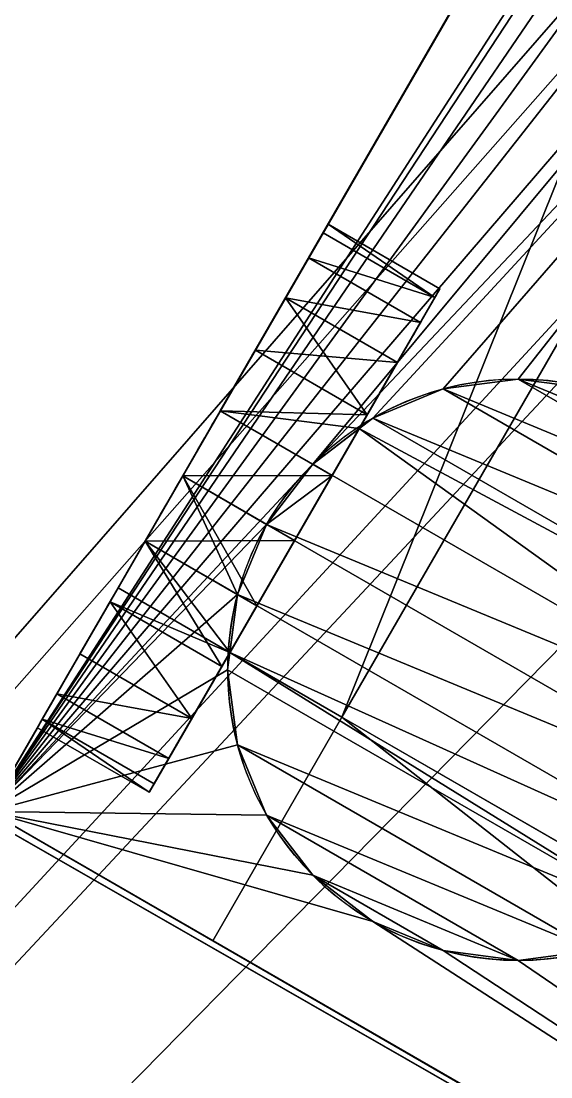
# Model space of a CAD drawing. Extents: x 0 to 36814, y -3929 to 172.
# Drawn here: x 36661.59 to 36665.69, y -3873.3 to -3865.12 of the extents above; entities that cross this region are included whole.
import ezdxf

# ---------------------------------------------------------------- set-up
doc = ezdxf.new("R2010")
doc.units = 0
doc.header["$LTSCALE"] = 25.4
doc.layers.get('0').update_dxf_attribs({"color": 13, "linetype": 'CONTINUOUS'})

# ---------------------------------------------------------------- blocks, each defined once
blk = doc.blocks.new('CVD_PLA_BASE_STL_1')
at = {"color": 0}
mesh = blk.add_polyface(dxfattribs=at)
corners = [(36666.0488, 636.8425, 3789.5974), (36683.7014, 636.8425, 3791.0349), (36686.1934, 636.8425, 3789.5974), (36668.5408, 636.8425, 3791.0349), (36683.7014, 636.8425, 3793.9138), (36668.5408, 636.8425, 3793.9138), (36686.1934, 636.8425, 3795.3513), (36666.0488, 636.8425, 3795.3513), (36622.6328, 636.8425, 3678.8157), (36629.7051, 636.8425, 3693.938), (36729.6133, 636.8425, 3678.8157), (36627.2131, 636.8425, 3695.3755), (36622.6328, 636.8425, 3817.7727), (36627.2131, 636.8425, 3698.2544), (36629.7051, 636.8425, 3699.6919), (36627.213, 636.8425, 3798.1901), (36672.23, 636.8425, 3713.773), (36674.4287, 636.8425, 3711.9178), (36672.3245, 636.8425, 3714.3029), (36672.5152, 636.8425, 3715.3718), (36672.7352, 636.8425, 3716.6051), (36673.2427, 636.8425, 3716.7885), (36674.2638, 636.8425, 3717.1574), (36675.4428, 636.8425, 3717.5834), (36682.8555, 636.8425, 3734.5032), (36685.0543, 636.8425, 3732.648), (36682.9501, 636.8425, 3735.0331), (36683.3607, 636.8425, 3737.3353), (36683.8682, 636.8425, 3737.5187), (36686.0683, 636.8425, 3738.3136), (36697.7196, 636.8425, 3754.1143), (36695.5209, 636.8425, 3755.9695), (36695.6154, 636.8425, 3756.4994), (36629.705, 636.8425, 3796.7526), (36696.0261, 636.8425, 3758.8017), (36696.5335, 636.8425, 3758.985), (36698.7337, 636.8425, 3759.7799), (36706.3398, 636.8425, 3789.5955), (36663.5569, 636.8425, 3791.0349), (36663.5569, 636.8425, 3793.9138), (36706.3398, 636.8425, 3795.3533), (36627.213, 636.8425, 3801.069), (36629.705, 636.8425, 3802.5065), (36700.4272, 636.8425, 3755.0926), (36729.6133, 636.8425, 3817.7727), (36677.1364, 636.8425, 3712.8961), (36632.197, 636.8425, 3695.3755), (36675.6078, 636.8425, 3712.3438), (36632.197, 636.8425, 3698.2544), (36676.6289, 636.8425, 3712.7127), (36677.3564, 636.8425, 3714.1294), (36677.547, 636.8425, 3715.1983), (36677.6416, 636.8425, 3715.7282), (36687.7619, 636.8425, 3733.6263), (36687.2544, 636.8425, 3733.4429), (36688.1726, 636.8425, 3735.9285), (36688.2671, 636.8425, 3736.4584), (36699.9198, 636.8425, 3754.9093), (36700.8379, 636.8425, 3757.3949), (36700.9324, 636.8425, 3757.9247), (36708.8318, 636.8425, 3791.0369), (36708.8318, 636.8425, 3793.9119), (36632.1971, 636.8425, 3798.1901), (36632.1971, 636.8425, 3801.069), (36703.8479, 636.8425, 3791.0369), (36688.6853, 636.8425, 3791.0349), (36688.6853, 636.8425, 3793.9138), (36703.8479, 636.8425, 3793.9119)]
mesh.append_faces([[corners[k] for k in face] for face in [(45, 47, 49), (53, 25, 54), (43, 30, 57)]], dxfattribs={"vtx0": -1, "color": 0})
mesh.append_faces([[corners[k] for k in face] for face in [(1, 3, 4), (4, 5, 6), (8, 9, 10), (9, 8, 11), (11, 12, 13), (13, 12, 14), (16, 15, 18), (18, 15, 19), (19, 15, 20), (20, 15, 21), (21, 15, 22), (22, 15, 23), (24, 15, 26), (26, 15, 27), (27, 15, 28), (28, 15, 29), (30, 15, 31), (31, 15, 32), (32, 33, 34), (34, 33, 35), (35, 33, 36), (0, 33, 38), (38, 33, 39), (39, 33, 7), (15, 12, 41), (41, 12, 42), (10, 43, 44), (47, 46, 17), (60, 36, 37), (44, 42, 12), (64, 66, 67), (67, 66, 40)]], dxfattribs={"vtx0": -1, "vtx1": -1, "color": 0})
mesh.append_faces([[corners[k] for k in face] for face in [(14, 12, 15), (14, 15, 16), (23, 15, 24), (29, 15, 30), (36, 33, 0), (36, 0, 37), (37, 0, 2), (7, 33, 40), (43, 10, 45), (45, 10, 9), (45, 46, 47), (43, 52, 53), (53, 23, 25), (43, 29, 30), (44, 36, 60), (44, 40, 33), (40, 6, 7)]], dxfattribs={"vtx0": -1, "vtx1": -1, "vtx2": -1, "color": 0})
mesh.append_faces([[corners[k] for k in face] for face in [(0, 1, 2), (1, 0, 3), (4, 3, 5), (6, 5, 7), (11, 8, 12), (14, 16, 17), (23, 24, 25), (32, 15, 33), (45, 9, 46), (17, 46, 48), (17, 48, 14), (43, 45, 50), (43, 50, 51), (43, 51, 52), (53, 52, 23), (43, 53, 55), (43, 55, 56), (43, 56, 29), (44, 43, 58), (44, 58, 59), (44, 59, 36), (44, 60, 61), (44, 61, 40), (44, 33, 62), (44, 62, 63), (44, 63, 42), (2, 64, 37), (64, 2, 65), (64, 65, 66), (40, 66, 6)]], dxfattribs={"vtx0": -1, "vtx2": -1, "color": 0})
mesh = blk.add_polyface(dxfattribs=at)
corners = [(36729.6133, 632.8135, 3817.7727), (36622.6328, 632.8135, 3678.8157), (36729.6133, 632.8135, 3678.8157), (36622.6328, 632.8135, 3817.7727)]
mesh.append_faces([[corners[k] for k in face] for face in [(0, 1, 2), (1, 0, 3)]], dxfattribs={"vtx0": -1, "color": 0})
blk = doc.blocks.new('_____9')
at = {"color": 0}
for p, q in [((18.9716, 18), (18.9716, 0)), ((18.9716, 18, 17), (18.9716, 0, 17)), ((18.9716, 18), (18.9716, 0)), ((18.9716, 18, 17), (18.9716, 0, 17)), ((16.9716, 16, 12), (16.9716, 2, 12)), ((16.9716, 16, 5), (16.9716, 2, 5)), ((16.9716, 16, 12), (16.9716, 2, 12)), ((18.9716, 2, 5), (18.9716, 16, 5)), ((18.9716, 16, 12), (18.9716, 2, 12)), ((18.9716, 16, 12), (18.9716, 2, 12)), ((17.9201, 4.125, 17), (17.9201, 4.125, 16)), ((17.9201, 4.125, 17), (17.9201, 4.125, 16)), ((18.1449, 3.5823, 17), (18.1449, 3.5823, 16)), ((18.1449, 3.5823, 17), (18.1449, 3.5823, 16)), ((18.2216, 3, 17), (18.2216, 3, 16)), ((18.2216, 3, 17), (18.2216, 3, 16)), ((18.1449, 2.4177, 17), (18.1449, 2.4177, 16)), ((18.1449, 2.4177, 17), (18.1449, 2.4177, 16)), ((2.9716, 2, 5), (16.9716, 2, 5)), ((2.9716, 2, 5), (16.9716, 2, 5)), ((2.9716, 2, 10), (16.9716, 2, 10)), ((2.9716, 2, 10), (16.9716, 2, 10)), ((18.9716, 2, 5), (16.9716, 2, 5)), ((16.9716, 2, 10), (16.9716, 2, 5)), ((16.9716, 2, 12), (16.9716, 2, 10)), ((18.9716, 2, 12), (16.9716, 2, 12)), ((18.9716, 2, 12), (16.9716, 2, 12)), ((16.9716, 2, 10), (16.9716, 0, 10)), ((16.9716, 2, 10), (16.9716, 2, 5)), ((16.9716, 2, 5), (16.9716, 0, 5)), ((16.9716, 2, 5), (16.9716, 0, 5)), ((16.9716, 2, 10), (16.9716, 2, 5)), ((16.9716, 2, 12), (16.9716, 2, 10)), ((16.9716, 2, 10), (16.9716, 2, 5)), ((16.9716, 2, 10), (16.9716, 0, 10)), ((18.9716, 2, 12), (18.9716, 2, 5)), ((18.9716, 2, 12), (18.9716, 2, 5)), ((14.023, 1.875, 17), (14.023, 1.875, 16)), ((14.023, 1.875, 17), (14.023, 1.875, 16)), ((17.9201, 1.875, 17), (17.9201, 1.875, 16)), ((17.9201, 1.875, 17), (17.9201, 1.875, 16)), ((14.3806, 1.409, 17), (14.3806, 1.409, 16)), ((14.3806, 1.409, 17), (14.3806, 1.409, 16)), ((17.5626, 1.409, 17), (17.5626, 1.409, 16)), ((17.5626, 1.409, 17), (17.5626, 1.409, 16)), ((13.7216, 0, 14), (13.7216, 1, 14)), ((13.7216, 0, 14), (13.7216, 1, 14)), ((13.7982, 0, 14.5823), (13.7982, 1, 14.5823)), ((13.7982, 0, 14.5823), (13.7982, 1, 14.5823)), ((13.7982, 0, 13.4177), (13.7982, 1, 13.4177)), ((13.7982, 0, 13.4177), (13.7982, 1, 13.4177)), ((14.023, 0, 15.125), (14.023, 1, 15.125)), ((14.023, 0, 15.125), (14.023, 1, 15.125)), ((14.023, 0, 12.875), (14.023, 1, 12.875)), ((14.023, 0, 12.875), (14.023, 1, 12.875)), ((14.3806, 0, 15.591), (14.3806, 1, 15.591)), ((14.3806, 0, 15.591), (14.3806, 1, 15.591)), ((14.3806, 0, 12.409), (14.3806, 1, 12.409)), ((14.3806, 0, 12.409), (14.3806, 1, 12.409)), ((14.8466, 1.0514, 17), (14.8466, 1.0514, 16)), ((14.8466, 1.0514, 17), (14.8466, 1.0514, 16)), ((14.8466, 0, 15.9486), (14.8466, 1, 15.9486)), ((14.8466, 0, 15.9486), (14.8466, 1, 15.9486)), ((14.8466, 0, 12.0514), (14.8466, 1, 12.0514)), ((14.8466, 0, 12.0514), (14.8466, 1, 12.0514)), ((15.3892, 0.8267, 16.1733), (15.3892, 1, 16.1733)), ((15.3892, 0.8267, 16.1733), (15.3892, 1, 16.1733)), ((15.3892, 0, 11.8267), (15.3892, 1, 11.8267)), ((15.3892, 0, 11.8267), (15.3892, 1, 11.8267)), ((15.9716, 0.75, 16.25), (15.9716, 1, 16.25)), ((15.9716, 0.75, 16.25), (15.9716, 1, 16.25)), ((15.9716, 0, 11.75), (15.9716, 1, 11.75)), ((15.9716, 0, 11.75), (15.9716, 1, 11.75)), ((16.5539, 0.8267, 16.1733), (16.5539, 1, 16.1733)), ((16.5539, 0.8267, 16.1733), (16.5539, 1, 16.1733)), ((16.5539, 0, 11.8267), (16.5539, 1, 11.8267)), ((16.5539, 0, 11.8267), (16.5539, 1, 11.8267)), ((17.0966, 1.0514, 17), (17.0966, 1.0514, 16)), ((17.0966, 1.0514, 17), (17.0966, 1.0514, 16)), ((17.0966, 0, 15.9486), (17.0966, 1, 15.9486)), ((17.0966, 0, 15.9486), (17.0966, 1, 15.9486)), ((17.0966, 0, 12.0514), (17.0966, 1, 12.0514)), ((17.0966, 0, 12.0514), (17.0966, 1, 12.0514)), ((17.5626, 0, 15.591), (17.5626, 1, 15.591)), ((17.5626, 0, 15.591), (17.5626, 1, 15.591)), ((17.5626, 0, 12.409), (17.5626, 1, 12.409)), ((17.5626, 0, 12.409), (17.5626, 1, 12.409)), ((17.9201, 0, 15.125), (17.9201, 1, 15.125)), ((17.9201, 0, 12.875), (17.9201, 1, 12.875)), ((17.9201, 0, 12.875), (17.9201, 1, 12.875)), ((17.9201, 0, 15.125), (17.9201, 1, 15.125)), ((18.1449, 0, 13.4177), (18.1449, 1, 13.4177)), ((18.1449, 0, 13.4177), (18.1449, 1, 13.4177)), ((18.1449, 0, 14.5823), (18.1449, 1, 14.5823)), ((18.1449, 0, 14.5823), (18.1449, 1, 14.5823)), ((18.2216, 0, 14), (18.2216, 1, 14)), ((18.2216, 0, 14), (18.2216, 1, 14)), ((15.3892, 0.8267, 17), (15.3892, 0.8267, 16.1733)), ((15.3892, 0.8267, 16.1733), (15.3892, 0.8267, 16)), ((15.3892, 0.8267, 16.1733), (15.3892, 0.8267, 16)), ((15.3892, 0.8267, 17), (15.3892, 0.8267, 16.1733)), ((15.3892, 0, 16.1733), (15.3892, 0.8267, 16.1733)), ((15.3892, 0, 16.1733), (15.3892, 0.8267, 16.1733)), ((16.5539, 0.8267, 17), (16.5539, 0.8267, 16.1733)), ((16.5539, 0.8267, 16.1733), (16.5539, 0.8267, 16)), ((16.5539, 0.8267, 16.1733), (16.5539, 0.8267, 16)), ((16.5539, 0.8267, 17), (16.5539, 0.8267, 16.1733)), ((16.5539, 0, 16.1733), (16.5539, 0.8267, 16.1733)), ((16.5539, 0, 16.1733), (16.5539, 0.8267, 16.1733)), ((15.9716, 0.75, 17), (15.9716, 0.75, 16.25)), ((15.9716, 0.75, 16.25), (15.9716, 0.75, 16)), ((15.9716, 0.75, 16.25), (15.9716, 0.75, 16)), ((15.9716, 0.75, 17), (15.9716, 0.75, 16.25)), ((15.9716, 0, 16.25), (15.9716, 0.75, 16.25)), ((15.9716, 0, 16.25), (15.9716, 0.75, 16.25)), ((18.9716, 0), (0.9716, 0)), ((18.9716, 0), (0.9716, 0)), ((18.9716, 0, 17), (0.9716, 0, 17)), ((18.9716, 0, 17), (0.9716, 0, 17)), ((2.9716, 0, 5), (16.9716, 0, 5)), ((16.9716, 0, 10), (2.9716, 0, 10)), ((2.9716, 0, 5), (16.9716, 0, 5)), ((16.9716, 0, 10), (2.9716, 0, 10)), ((16.9716, 0, 5), (16.9716, 0, 10)), ((16.9716, 0, 5), (16.9716, 0, 10))]:
    blk.add_line(p, q, dxfattribs=at)
at = {"color": 0, "extrusion": (0, 0, -1)}
blk.add_circle((-15.9716, 3, -17), 2.25, dxfattribs=at)
blk.add_circle((-15.9716, 3, -17), 2.25, dxfattribs=at)
blk.add_circle((-15.9716, 3, -17), 2.25, dxfattribs=at)
blk.add_circle((-15.9716, 3, -17), 2.25, dxfattribs=at)
blk.add_circle((-15.9716, 3, -17), 2.25, dxfattribs=at)
blk.add_circle((-15.9716, 3, -17), 2.25, dxfattribs=at)
blk.add_circle((-15.9716, 3, -17), 2.25, dxfattribs=at)
blk.add_circle((-15.9716, 3, -17), 2.25, dxfattribs=at)
blk.add_circle((-15.9716, 3, -17), 2.25, dxfattribs=at)
blk.add_circle((-15.9716, 3, -17), 2.25, dxfattribs=at)
blk.add_circle((-15.9716, 3, -17), 2.25, dxfattribs=at)
blk.add_circle((-15.9716, 3, -17), 2.25, dxfattribs=at)
blk.add_circle((-15.9716, 3, -17), 2.25, dxfattribs=at)
blk.add_circle((-15.9716, 3, -17), 2.25, dxfattribs=at)
blk.add_circle((-15.9716, 3, -17), 2.25, dxfattribs=at)
blk.add_circle((-15.9716, 3, -17), 2.25, dxfattribs=at)
blk.add_circle((-15.9716, 3, -17), 2.25, dxfattribs=at)
blk.add_circle((-15.9716, 3, -17), 2.25, dxfattribs=at)
blk.add_circle((-15.9716, 3, -17), 2.25, dxfattribs=at)
blk.add_circle((-15.9716, 3, -17), 2.25, dxfattribs=at)
blk.add_circle((-15.9716, 3, -17), 2.25, dxfattribs=at)
blk.add_circle((-15.9716, 3, -17), 2.25, dxfattribs=at)
blk.add_circle((-15.9716, 3, -17), 2.25, dxfattribs=at)
blk.add_circle((-15.9716, 3, -17), 2.25, dxfattribs=at)
blk.add_circle((-15.9716, 3, -17), 2.25, dxfattribs=at)
at = {"color": 0, "extrusion": (3.63e-12, 1, 3.63e-12)}
blk.add_circle((-15.9716, 14), 2.25, dxfattribs=at)
blk.add_circle((-15.9716, 14), 2.25, dxfattribs=at)
blk.add_circle((-15.9716, 14), 2.25, dxfattribs=at)
blk.add_circle((-15.9716, 14), 2.25, dxfattribs=at)
blk.add_circle((-15.9716, 14), 2.25, dxfattribs=at)
blk.add_circle((-15.9716, 14), 2.25, dxfattribs=at)
blk.add_circle((-15.9716, 14), 2.25, dxfattribs=at)
blk.add_circle((-15.9716, 14), 2.25, dxfattribs=at)
blk.add_circle((-15.9716, 14), 2.25, dxfattribs=at)
blk.add_circle((-15.9716, 14), 2.25, dxfattribs=at)
blk.add_circle((-15.9716, 14), 2.25, dxfattribs=at)
blk.add_circle((-15.9716, 14), 2.25, dxfattribs=at)
blk.add_circle((-15.9716, 14), 2.25, dxfattribs=at)
blk.add_circle((-15.9716, 14), 2.25, dxfattribs=at)
blk.add_circle((-15.9716, 14), 2.25, dxfattribs=at)
blk.add_circle((-15.9716, 14), 2.25, dxfattribs=at)
blk.add_circle((-15.9716, 14), 2.25, dxfattribs=at)
blk.add_circle((-15.9716, 14), 2.25, dxfattribs=at)
blk.add_circle((-15.9716, 14), 2.25, dxfattribs=at)
blk.add_circle((-15.9716, 14), 2.25, dxfattribs=at)
blk.add_circle((-15.9716, 14), 2.25, dxfattribs=at)
blk.add_circle((-15.9716, 14), 2.25, dxfattribs=at)
blk.add_circle((-15.9716, 14), 2.25, dxfattribs=at)
blk.add_circle((-15.9716, 14), 2.25, dxfattribs=at)
blk.add_circle((-15.9716, 14), 2.25, dxfattribs=at)
at = {"color": 0, "extrusion": (7.61035e-13, -5.84028e-12, -1)}
blk.add_arc((-15.9716, 3, -16), 2.25, 296.58352, 243.41648, dxfattribs=at)
blk.add_arc((-15.9716, 3, -16), 2.25, 296.58352, 243.41648, dxfattribs=at)
blk.add_arc((-15.9716, 3, -16), 2.25, 296.58352, 243.41648, dxfattribs=at)
blk.add_arc((-15.9716, 3, -16), 2.25, 296.58352, 243.41648, dxfattribs=at)
blk.add_arc((-15.9716, 3, -16), 2.25, 296.58352, 243.41648, dxfattribs=at)
blk.add_arc((-15.9716, 3, -16), 2.25, 296.58352, 243.41648, dxfattribs=at)
blk.add_arc((-15.9716, 3, -16), 2.25, 296.58352, 243.41648, dxfattribs=at)
blk.add_arc((-15.9716, 3, -16), 2.25, 296.58352, 243.41648, dxfattribs=at)
blk.add_arc((-15.9716, 3, -16), 2.25, 296.58352, 243.41648, dxfattribs=at)
blk.add_arc((-15.9716, 3, -16), 2.25, 296.58352, 243.41648, dxfattribs=at)
blk.add_arc((-15.9716, 3, -16), 2.25, 296.58352, 243.41648, dxfattribs=at)
blk.add_arc((-15.9716, 3, -16), 2.25, 296.58352, 243.41648, dxfattribs=at)
blk.add_arc((-15.9716, 3, -16), 2.25, 296.58352, 243.41648, dxfattribs=at)
blk.add_arc((-15.9716, 3, -16), 2.25, 296.58352, 243.41648, dxfattribs=at)
blk.add_arc((-15.9716, 3, -16), 2.25, 296.58352, 243.41648, dxfattribs=at)
blk.add_arc((-15.9716, 3, -16), 2.25, 296.58352, 243.41648, dxfattribs=at)
blk.add_arc((-15.9716, 3, -16), 2.25, 296.58352, 243.41648, dxfattribs=at)
blk.add_arc((-15.9716, 3, -16), 2.25, 296.58352, 243.41648, dxfattribs=at)
blk.add_arc((-15.9716, 3, -16), 2.25, 296.58352, 243.41648, dxfattribs=at)
blk.add_arc((-15.9716, 3, -16), 2.25, 296.58352, 243.41648, dxfattribs=at)
blk.add_arc((-15.9716, 3, -16), 2.25, 296.58352, 243.41648, dxfattribs=at)
blk.add_arc((-15.9716, 3, -16), 2.25, 296.58352, 243.41648, dxfattribs=at)
blk.add_arc((-15.9716, 3, -16), 2.25, 296.58352, 243.41648, dxfattribs=at)
blk.add_arc((-15.9716, 3, -16), 2.25, 296.58352, 243.41648, dxfattribs=at)
at = {"color": 0, "extrusion": (1.91586e-12, 1, -3.84635e-12)}
blk.add_arc((-15.9716, 14, 1), 2.25, 116.58352, 63.41648, dxfattribs=at)
blk.add_arc((-15.9716, 14, 1), 2.25, 116.58352, 63.41648, dxfattribs=at)
blk.add_arc((-15.9716, 14, 1), 2.25, 116.58352, 63.41648, dxfattribs=at)
blk.add_arc((-15.9716, 14, 1), 2.25, 116.58352, 63.41648, dxfattribs=at)
blk.add_arc((-15.9716, 14, 1), 2.25, 116.58352, 63.41648, dxfattribs=at)
blk.add_arc((-15.9716, 14, 1), 2.25, 116.58352, 63.41648, dxfattribs=at)
blk.add_arc((-15.9716, 14, 1), 2.25, 116.58352, 63.41648, dxfattribs=at)
blk.add_arc((-15.9716, 14, 1), 2.25, 116.58352, 63.41648, dxfattribs=at)
blk.add_arc((-15.9716, 14, 1), 2.25, 116.58352, 63.41648, dxfattribs=at)
blk.add_arc((-15.9716, 14, 1), 2.25, 116.58352, 63.41648, dxfattribs=at)
blk.add_arc((-15.9716, 14, 1), 2.25, 116.58352, 63.41648, dxfattribs=at)
blk.add_arc((-15.9716, 14, 1), 2.25, 116.58352, 63.41648, dxfattribs=at)
blk.add_arc((-15.9716, 14, 1), 2.25, 116.58352, 63.41648, dxfattribs=at)
blk.add_arc((-15.9716, 14, 1), 2.25, 116.58352, 63.41648, dxfattribs=at)
blk.add_arc((-15.9716, 14, 1), 2.25, 116.58352, 63.41648, dxfattribs=at)
blk.add_arc((-15.9716, 14, 1), 2.25, 116.58352, 63.41648, dxfattribs=at)
blk.add_arc((-15.9716, 14, 1), 2.25, 116.58352, 63.41648, dxfattribs=at)
blk.add_arc((-15.9716, 14, 1), 2.25, 116.58352, 63.41648, dxfattribs=at)
blk.add_arc((-15.9716, 14, 1), 2.25, 116.58352, 63.41648, dxfattribs=at)
blk.add_arc((-15.9716, 14, 1), 2.25, 116.58352, 63.41648, dxfattribs=at)
blk.add_arc((-15.9716, 14, 1), 2.25, 116.58352, 63.41648, dxfattribs=at)
blk.add_arc((-15.9716, 14, 1), 2.25, 116.58352, 63.41648, dxfattribs=at)
blk.add_arc((-15.9716, 14, 1), 2.25, 116.58352, 63.41648, dxfattribs=at)
blk.add_arc((-15.9716, 14, 1), 2.25, 116.58352, 63.41648, dxfattribs=at)
at = {"color": 0, "extrusion": (1.83914e-12, 1, -1.96733e-12)}
blk.add_arc((-15.9716, 14, 1), 2.25, 63.41648, 116.58352, dxfattribs=at)
blk.add_arc((-15.9716, 14, 1), 2.25, 63.41648, 116.58352, dxfattribs=at)
blk.add_arc((-15.9716, 14, 1), 2.25, 63.41648, 116.58352, dxfattribs=at)
blk.add_arc((-15.9716, 14, 1), 2.25, 63.41648, 116.58352, dxfattribs=at)
blk.add_arc((-15.9716, 14, 1), 2.25, 63.41648, 116.58352, dxfattribs=at)
at = {"color": 0, "extrusion": (1.84176e-12, -3.68056e-12, -1)}
blk.add_arc((-15.9716, 3, -16), 2.25, 243.41648, 296.58352, dxfattribs=at)
blk.add_arc((-15.9716, 3, -16), 2.25, 243.41648, 296.58352, dxfattribs=at)
blk.add_arc((-15.9716, 3, -16), 2.25, 243.41648, 296.58352, dxfattribs=at)
blk.add_arc((-15.9716, 3, -16), 2.25, 243.41648, 296.58352, dxfattribs=at)
blk.add_arc((-15.9716, 3, -16), 2.25, 243.41648, 296.58352, dxfattribs=at)
at = {"color": 0}
mesh = blk.add_polyface(dxfattribs=at)
corners = [(18.9716, 18), (0.9716, 0), (0.9716, 18), (18.9716, 0)]
mesh.append_faces([[corners[k] for k in face] for face in [(0, 1, 2), (1, 0, 3)]], dxfattribs={"vtx0": -1, "color": 0})
mesh = blk.add_polyface(dxfattribs=at)
corners = [(0.9716, 0, 17), (1.7216, 3, 17), (0.9716, 18, 17), (1.7982, 2.4177, 17), (2.023, 1.875, 17), (2.3806, 1.409, 17), (2.8466, 1.0514, 17), (3.3892, 0.8267, 17), (3.9716, 0.75, 17), (18.9716, 0, 17), (4.5539, 0.8267, 17), (5.0966, 1.0514, 17), (5.5626, 1.409, 17), (5.9201, 1.875, 17), (6.1449, 2.4177, 17), (15.3892, 0.8267, 17), (6.2216, 3, 17), (14.8466, 1.0514, 17), (14.3806, 1.409, 17), (14.023, 1.875, 17), (13.7982, 2.4177, 17), (13.7216, 3, 17), (15.9716, 0.75, 17), (16.5539, 0.8267, 17), (17.0966, 1.0514, 17), (17.5626, 1.409, 17), (17.9201, 1.875, 17), (18.1449, 2.4177, 17), (18.2216, 3, 17), (18.9716, 18, 17), (2.3806, 4.591, 17), (2.023, 4.125, 17), (1.7982, 3.5823, 17), (2.8466, 4.9486, 17), (3.3892, 5.1733, 17), (3.9716, 5.25, 17), (4.5539, 5.1733, 17), (5.0966, 4.9486, 17), (5.5626, 4.591, 17), (5.9201, 4.125, 17), (6.1449, 3.5823, 17), (13.7982, 3.5823, 17), (14.023, 4.125, 17), (14.3806, 4.591, 17), (14.8466, 4.9486, 17), (15.3892, 5.1733, 17), (15.9716, 5.25, 17), (16.5539, 5.1733, 17), (17.0966, 4.9486, 17), (17.5626, 4.591, 17), (17.9201, 4.125, 17), (18.1449, 3.5823, 17)]
mesh.append_faces([[corners[k] for k in face] for face in [(0, 1, 2), (1, 0, 3), (3, 0, 4), (4, 0, 5), (5, 0, 6), (6, 0, 7), (7, 0, 8), (8, 9, 10), (10, 9, 11), (11, 9, 12), (12, 9, 13), (13, 9, 14), (14, 15, 16), (15, 9, 22), (22, 9, 23), (23, 9, 24), (24, 9, 25), (25, 9, 26), (26, 9, 27), (27, 9, 28), (2, 30, 29), (30, 2, 31), (31, 2, 32), (32, 2, 1), (41, 16, 21)]], dxfattribs={"vtx0": -1, "vtx1": -1, "color": 0})
mesh.append_faces([[corners[k] for k in face] for face in [(14, 9, 15), (29, 16, 41)]], dxfattribs={"vtx0": -1, "vtx1": -1, "vtx2": -1, "color": 0})
mesh.append_faces([[corners[k] for k in face] for face in [(8, 0, 9), (16, 15, 17), (16, 17, 18), (16, 18, 19), (16, 19, 20), (16, 20, 21), (28, 9, 29), (29, 30, 33), (29, 33, 34), (29, 34, 35), (29, 35, 36), (29, 36, 37), (29, 37, 38), (29, 38, 39), (29, 39, 40), (29, 40, 16), (29, 41, 42), (29, 42, 43), (29, 43, 44), (29, 44, 45), (29, 45, 46), (29, 46, 47), (29, 47, 48), (29, 48, 49), (29, 49, 50), (29, 50, 51), (29, 51, 28)]], dxfattribs={"vtx0": -1, "vtx2": -1, "color": 0})
mesh = blk.add_polyface(dxfattribs=at)
corners = [(18.9716, 0), (18.9716, 2, 5), (18.9716, 0, 17), (18.9716, 18), (18.9716, 16, 5), (18.9716, 16, 12), (18.9716, 2, 12), (18.9716, 18, 17)]
mesh.append_faces([[corners[k] for k in face] for face in [(0, 1, 2), (1, 3, 4), (4, 3, 5), (2, 6, 7), (6, 2, 1), (7, 5, 3)]], dxfattribs={"vtx0": -1, "vtx1": -1, "color": 0})
mesh.append_faces([[corners[k] for k in face] for face in [(1, 0, 3), (7, 6, 5)]], dxfattribs={"vtx0": -1, "vtx2": -1, "color": 0})
mesh = blk.add_polyface(dxfattribs=at)
corners = [(18.9716, 16, 12), (16.9716, 2, 12), (16.9716, 16, 12), (18.9716, 2, 12)]
mesh.append_faces([[corners[k] for k in face] for face in [(0, 1, 2), (1, 0, 3)]], dxfattribs={"vtx0": -1, "color": 0})
mesh = blk.add_polyface(dxfattribs=at)
corners = [(16.9716, 16, 12), (16.9716, 2, 10), (16.9716, 2, 12), (16.9716, 2, 5), (16.9716, 16, 5)]
mesh.append_faces([[corners[k] for k in face] for face in [(0, 1, 2), (3, 0, 4)]], dxfattribs={"vtx0": -1, "color": 0})
mesh.append_faces([[corners[k] for k in face] for face in [(1, 0, 3)]], dxfattribs={"vtx0": -1, "vtx1": -1, "color": 0})
mesh = blk.add_polyface(dxfattribs=at)
corners = [(13.7982, 2.4177, 16), (13.7982, 3.5823, 16), (13.7216, 3, 16), (14.023, 1.875, 16), (14.023, 4.125, 16), (14.3806, 1.409, 16), (14.3806, 4.591, 16), (14.8466, 1.0514, 16), (14.8466, 4.9486, 16), (14.9708, 1, 16), (15.3892, 5.1733, 16), (15.3892, 0.8267, 16), (15.9716, 0.75, 16), (15.9716, 5.25, 16), (16.5539, 0.8267, 16), (16.5539, 5.1733, 16), (16.9724, 1, 16), (17.0966, 4.9486, 16), (17.0966, 1.0514, 16), (17.5626, 1.409, 16), (17.5626, 4.591, 16), (17.9201, 1.875, 16), (17.9201, 4.125, 16), (18.1449, 2.4177, 16), (18.1449, 3.5823, 16), (18.2216, 3, 16)]
mesh.append_faces([[corners[k] for k in face] for face in [(0, 1, 2), (24, 23, 25)]], dxfattribs={"vtx0": -1, "color": 0})
mesh.append_faces([[corners[k] for k in face] for face in [(1, 3, 4), (4, 5, 6), (6, 7, 8), (8, 9, 10), (10, 12, 13), (13, 14, 15), (15, 16, 17), (17, 19, 20), (20, 21, 22), (22, 23, 24)]], dxfattribs={"vtx0": -1, "vtx1": -1, "color": 0})
mesh.append_faces([[corners[k] for k in face] for face in [(1, 0, 3), (4, 3, 5), (6, 5, 7), (8, 7, 9), (10, 9, 11), (10, 11, 12), (13, 12, 14), (15, 14, 16), (17, 16, 18), (17, 18, 19), (20, 19, 21), (22, 21, 23)]], dxfattribs={"vtx0": -1, "vtx2": -1, "color": 0})
mesh = blk.add_polyface(dxfattribs=at)
corners = [(17.5626, 4.591, 17), (17.9201, 4.125, 16), (17.9201, 4.125, 17), (17.5626, 4.591, 16)]
mesh.append_faces([[corners[k] for k in face] for face in [(0, 1, 2), (1, 0, 3)]], dxfattribs={"vtx0": -1, "color": 0})
mesh = blk.add_polyface(dxfattribs=at)
corners = [(17.9201, 4.125, 17), (18.1449, 3.5823, 16), (18.1449, 3.5823, 17), (17.9201, 4.125, 16)]
mesh.append_faces([[corners[k] for k in face] for face in [(0, 1, 2), (1, 0, 3)]], dxfattribs={"vtx0": -1, "color": 0})
mesh = blk.add_polyface(dxfattribs=at)
corners = [(18.1449, 3.5823, 17), (18.2216, 3, 16), (18.2216, 3, 17), (18.1449, 3.5823, 16)]
mesh.append_faces([[corners[k] for k in face] for face in [(0, 1, 2), (1, 0, 3)]], dxfattribs={"vtx0": -1, "color": 0})
mesh = blk.add_polyface(dxfattribs=at)
corners = [(18.2216, 3, 17), (18.1449, 2.4177, 16), (18.1449, 2.4177, 17), (18.2216, 3, 16)]
mesh.append_faces([[corners[k] for k in face] for face in [(0, 1, 2), (1, 0, 3)]], dxfattribs={"vtx0": -1, "color": 0})
mesh = blk.add_polyface(dxfattribs=at)
corners = [(13.7982, 2.4177, 16), (14.023, 1.875, 17), (14.023, 1.875, 16), (13.7982, 2.4177, 17)]
mesh.append_faces([[corners[k] for k in face] for face in [(0, 1, 2), (1, 0, 3)]], dxfattribs={"vtx0": -1, "color": 0})
mesh = blk.add_polyface(dxfattribs=at)
corners = [(18.1449, 2.4177, 17), (17.9201, 1.875, 16), (17.9201, 1.875, 17), (18.1449, 2.4177, 16)]
mesh.append_faces([[corners[k] for k in face] for face in [(0, 1, 2), (1, 0, 3)]], dxfattribs={"vtx0": -1, "color": 0})
mesh = blk.add_polyface(dxfattribs=at)
corners = [(16.9716, 2, 5), (2.9716, 0, 5), (2.9716, 2, 5), (16.9716, 0, 5)]
mesh.append_faces([[corners[k] for k in face] for face in [(0, 1, 2), (1, 0, 3)]], dxfattribs={"vtx0": -1, "color": 0})
mesh = blk.add_polyface(dxfattribs=at)
corners = [(2.9716, 2, 10), (16.9716, 2, 5), (2.9716, 2, 5), (16.9716, 2, 10)]
mesh.append_faces([[corners[k] for k in face] for face in [(0, 1, 2), (1, 0, 3)]], dxfattribs={"vtx0": -1, "color": 0})
mesh = blk.add_polyface(dxfattribs=at)
corners = [(16.9716, 2, 10), (2.9716, 0, 10), (2.9716, 2, 10), (16.9716, 0, 10)]
mesh.append_faces([[corners[k] for k in face] for face in [(0, 1, 2), (1, 0, 3)]], dxfattribs={"vtx0": -1, "color": 0})
mesh = blk.add_polyface(dxfattribs=at)
corners = [(16.9716, 2, 10), (18.9716, 2, 5), (16.9716, 2, 5), (18.9716, 2, 12), (16.9716, 2, 12)]
mesh.append_faces([[corners[k] for k in face] for face in [(0, 1, 2), (3, 0, 4)]], dxfattribs={"vtx0": -1, "color": 0})
mesh.append_faces([[corners[k] for k in face] for face in [(1, 0, 3)]], dxfattribs={"vtx0": -1, "vtx1": -1, "color": 0})
mesh = blk.add_polyface(dxfattribs=at)
corners = [(16.9716, 2, 10), (16.9716, 0, 5), (16.9716, 0, 10), (16.9716, 2, 5)]
mesh.append_faces([[corners[k] for k in face] for face in [(0, 1, 2), (1, 0, 3)]], dxfattribs={"vtx0": -1, "color": 0})
mesh = blk.add_polyface(dxfattribs=at)
corners = [(14.023, 1.875, 16), (14.3806, 1.409, 17), (14.3806, 1.409, 16), (14.023, 1.875, 17)]
mesh.append_faces([[corners[k] for k in face] for face in [(0, 1, 2), (1, 0, 3)]], dxfattribs={"vtx0": -1, "color": 0})
mesh = blk.add_polyface(dxfattribs=at)
corners = [(17.9201, 1.875, 17), (17.5626, 1.409, 16), (17.5626, 1.409, 17), (17.9201, 1.875, 16)]
mesh.append_faces([[corners[k] for k in face] for face in [(0, 1, 2), (1, 0, 3)]], dxfattribs={"vtx0": -1, "color": 0})
mesh = blk.add_polyface(dxfattribs=at)
corners = [(14.3806, 1.409, 17), (14.8466, 1.0514, 16), (14.3806, 1.409, 16), (14.8466, 1.0514, 17)]
mesh.append_faces([[corners[k] for k in face] for face in [(0, 1, 2), (1, 0, 3)]], dxfattribs={"vtx0": -1, "color": 0})
mesh = blk.add_polyface(dxfattribs=at)
corners = [(17.0966, 1.0514, 17), (17.5626, 1.409, 16), (17.0966, 1.0514, 16), (17.5626, 1.409, 17)]
mesh.append_faces([[corners[k] for k in face] for face in [(0, 1, 2), (1, 0, 3)]], dxfattribs={"vtx0": -1, "color": 0})
mesh = blk.add_polyface(dxfattribs=at)
corners = [(16.5539, 1, 11.8267), (15.3892, 1, 11.8267), (15.9716, 1, 11.75), (17.0966, 1, 12.0514), (14.8466, 1, 12.0514), (17.5626, 1, 12.409), (14.3806, 1, 12.409), (17.9201, 1, 12.875), (14.023, 1, 12.875), (18.1449, 1, 13.4177), (13.7982, 1, 13.4177), (18.2216, 1, 14), (13.7216, 1, 14), (18.1449, 1, 14.5823), (13.7982, 1, 14.5823), (17.9201, 1, 15.125), (14.023, 1, 15.125), (17.5626, 1, 15.591), (14.3806, 1, 15.591), (17.0966, 1, 15.9486), (14.8466, 1, 15.9486), (16.9724, 1, 16), (14.9708, 1, 16), (16.5539, 1, 16.1733), (15.3892, 1, 16.1733), (15.9716, 1, 16.25)]
mesh.append_faces([[corners[k] for k in face] for face in [(0, 1, 2), (24, 23, 25)]], dxfattribs={"vtx0": -1, "color": 0})
mesh.append_faces([[corners[k] for k in face] for face in [(1, 3, 4), (4, 5, 6), (6, 7, 8), (8, 9, 10), (10, 11, 12), (12, 13, 14), (14, 15, 16), (16, 17, 18), (18, 19, 20), (20, 21, 22), (22, 23, 24)]], dxfattribs={"vtx0": -1, "vtx1": -1, "color": 0})
mesh.append_faces([[corners[k] for k in face] for face in [(1, 0, 3), (4, 3, 5), (6, 5, 7), (8, 7, 9), (10, 9, 11), (12, 11, 13), (14, 13, 15), (16, 15, 17), (18, 17, 19), (20, 19, 21), (22, 21, 23)]], dxfattribs={"vtx0": -1, "vtx2": -1, "color": 0})
mesh = blk.add_polyface(dxfattribs=at)
corners = [(13.7216, 0, 14), (13.7982, 1, 14.5823), (13.7982, 0, 14.5823), (13.7216, 1, 14)]
mesh.append_faces([[corners[k] for k in face] for face in [(0, 1, 2), (1, 0, 3)]], dxfattribs={"vtx0": -1, "color": 0})
mesh = blk.add_polyface(dxfattribs=at)
corners = [(13.7982, 1, 13.4177), (13.7216, 0, 14), (13.7982, 0, 13.4177), (13.7216, 1, 14)]
mesh.append_faces([[corners[k] for k in face] for face in [(0, 1, 2), (1, 0, 3)]], dxfattribs={"vtx0": -1, "color": 0})
mesh = blk.add_polyface(dxfattribs=at)
corners = [(13.7982, 1, 14.5823), (14.023, 0, 15.125), (13.7982, 0, 14.5823), (14.023, 1, 15.125)]
mesh.append_faces([[corners[k] for k in face] for face in [(0, 1, 2), (1, 0, 3)]], dxfattribs={"vtx0": -1, "color": 0})
mesh = blk.add_polyface(dxfattribs=at)
corners = [(14.023, 0, 12.875), (13.7982, 1, 13.4177), (13.7982, 0, 13.4177), (14.023, 1, 12.875)]
mesh.append_faces([[corners[k] for k in face] for face in [(0, 1, 2), (1, 0, 3)]], dxfattribs={"vtx0": -1, "color": 0})
mesh = blk.add_polyface(dxfattribs=at)
corners = [(14.023, 1, 15.125), (14.3806, 0, 15.591), (14.023, 0, 15.125), (14.3806, 1, 15.591)]
mesh.append_faces([[corners[k] for k in face] for face in [(0, 1, 2), (1, 0, 3)]], dxfattribs={"vtx0": -1, "color": 0})
mesh = blk.add_polyface(dxfattribs=at)
corners = [(14.3806, 0, 12.409), (14.023, 1, 12.875), (14.023, 0, 12.875), (14.3806, 1, 12.409)]
mesh.append_faces([[corners[k] for k in face] for face in [(0, 1, 2), (1, 0, 3)]], dxfattribs={"vtx0": -1, "color": 0})
mesh = blk.add_polyface(dxfattribs=at)
corners = [(14.8466, 1, 15.9486), (14.3806, 0, 15.591), (14.3806, 1, 15.591), (14.8466, 0, 15.9486)]
mesh.append_faces([[corners[k] for k in face] for face in [(0, 1, 2), (1, 0, 3)]], dxfattribs={"vtx0": -1, "color": 0})
mesh = blk.add_polyface(dxfattribs=at)
corners = [(14.8466, 0, 12.0514), (14.3806, 1, 12.409), (14.3806, 0, 12.409), (14.8466, 1, 12.0514)]
mesh.append_faces([[corners[k] for k in face] for face in [(0, 1, 2), (1, 0, 3)]], dxfattribs={"vtx0": -1, "color": 0})
mesh = blk.add_polyface(dxfattribs=at)
corners = [(14.8466, 1.0514, 17), (14.9708, 1, 16), (14.8466, 1.0514, 16), (15.3892, 0.8267, 16.1733), (15.3892, 0.8267, 17), (15.3892, 0.8267, 16)]
mesh.append_faces([[corners[k] for k in face] for face in [(0, 1, 2), (3, 0, 4)]], dxfattribs={"vtx0": -1, "color": 0})
mesh.append_faces([[corners[k] for k in face] for face in [(1, 0, 3)]], dxfattribs={"vtx0": -1, "vtx1": -1, "vtx2": -1, "color": 0})
mesh.append_faces([[corners[k] for k in face] for face in [(3, 5, 1)]], dxfattribs={"vtx2": -1, "color": 0})
mesh = blk.add_polyface(dxfattribs=at)
corners = [(15.3892, 1, 16.1733), (15.3892, 0.8267, 16.1733), (14.9708, 1, 16), (14.8466, 1, 15.9486), (15.3892, 0, 16.1733), (14.8466, 0, 15.9486)]
mesh.append_faces([[corners[k] for k in face] for face in [(3, 4, 5)]], dxfattribs={"vtx0": -1, "color": 0})
mesh.append_faces([[corners[k] for k in face] for face in [(4, 2, 1)]], dxfattribs={"vtx0": -1, "vtx1": -1, "color": 0})
mesh.append_faces([[corners[k] for k in face] for face in [(4, 3, 2)]], dxfattribs={"vtx0": -1, "vtx2": -1, "color": 0})
mesh.append_faces([[corners[k] for k in face] for face in [(0, 1, 2)]], dxfattribs={"vtx1": -1, "color": 0})
mesh = blk.add_polyface(dxfattribs=at)
corners = [(15.3892, 0, 11.8267), (14.8466, 1, 12.0514), (14.8466, 0, 12.0514), (15.3892, 1, 11.8267)]
mesh.append_faces([[corners[k] for k in face] for face in [(0, 1, 2), (1, 0, 3)]], dxfattribs={"vtx0": -1, "color": 0})
mesh = blk.add_polyface(dxfattribs=at)
corners = [(15.9716, 1, 16.25), (15.9716, 0.75, 16.25), (15.3892, 1, 16.1733), (15.3892, 0, 16.1733), (15.3892, 0.8267, 16.1733), (15.9716, 0, 16.25)]
mesh.append_faces([[corners[k] for k in face] for face in [(2, 3, 4)]], dxfattribs={"vtx0": -1, "color": 0})
mesh.append_faces([[corners[k] for k in face] for face in [(3, 2, 5), (5, 2, 1)]], dxfattribs={"vtx0": -1, "vtx1": -1, "color": 0})
mesh.append_faces([[corners[k] for k in face] for face in [(0, 1, 2)]], dxfattribs={"vtx1": -1, "color": 0})
mesh = blk.add_polyface(dxfattribs=at)
corners = [(15.9716, 0, 11.75), (15.3892, 1, 11.8267), (15.3892, 0, 11.8267), (15.9716, 1, 11.75)]
mesh.append_faces([[corners[k] for k in face] for face in [(0, 1, 2), (1, 0, 3)]], dxfattribs={"vtx0": -1, "color": 0})
mesh = blk.add_polyface(dxfattribs=at)
corners = [(15.9716, 1, 16.25), (15.9716, 0, 16.25), (15.9716, 0.75, 16.25), (16.5539, 1, 16.1733), (16.5539, 0.8267, 16.1733), (16.5539, 0, 16.1733)]
mesh.append_faces([[corners[k] for k in face] for face in [(0, 1, 2)]], dxfattribs={"vtx0": -1, "color": 0})
mesh.append_faces([[corners[k] for k in face] for face in [(1, 0, 3), (1, 3, 4)]], dxfattribs={"vtx0": -1, "vtx2": -1, "color": 0})
mesh.append_faces([[corners[k] for k in face] for face in [(5, 1, 4)]], dxfattribs={"vtx1": -1, "color": 0})
mesh = blk.add_polyface(dxfattribs=at)
corners = [(16.5539, 0, 11.8267), (15.9716, 1, 11.75), (15.9716, 0, 11.75), (16.5539, 1, 11.8267)]
mesh.append_faces([[corners[k] for k in face] for face in [(0, 1, 2), (1, 0, 3)]], dxfattribs={"vtx0": -1, "color": 0})
mesh = blk.add_polyface(dxfattribs=at)
corners = [(16.5539, 0.8267, 16.1733), (16.9724, 1, 16), (16.5539, 0.8267, 16), (17.0966, 1.0514, 17), (17.0966, 1.0514, 16), (16.5539, 0.8267, 17)]
mesh.append_faces([[corners[k] for k in face] for face in [(0, 1, 2), (1, 3, 4), (3, 0, 5)]], dxfattribs={"vtx0": -1, "color": 0})
mesh.append_faces([[corners[k] for k in face] for face in [(3, 1, 0)]], dxfattribs={"vtx0": -1, "vtx1": -1, "vtx2": -1, "color": 0})
mesh = blk.add_polyface(dxfattribs=at)
corners = [(16.5539, 1, 16.1733), (16.5539, 0, 16.1733), (16.5539, 0.8267, 16.1733), (16.9724, 1, 16), (17.0966, 0, 15.9486), (17.0966, 1, 15.9486)]
mesh.append_faces([[corners[k] for k in face] for face in [(0, 1, 2), (4, 3, 5)]], dxfattribs={"vtx0": -1, "color": 0})
mesh.append_faces([[corners[k] for k in face] for face in [(1, 3, 4)]], dxfattribs={"vtx0": -1, "vtx1": -1, "color": 0})
mesh.append_faces([[corners[k] for k in face] for face in [(1, 0, 3)]], dxfattribs={"vtx0": -1, "vtx2": -1, "color": 0})
mesh = blk.add_polyface(dxfattribs=at)
corners = [(16.5539, 0, 11.8267), (17.0966, 1, 12.0514), (16.5539, 1, 11.8267), (17.0966, 0, 12.0514)]
mesh.append_faces([[corners[k] for k in face] for face in [(0, 1, 2), (1, 0, 3)]], dxfattribs={"vtx0": -1, "color": 0})
mesh = blk.add_polyface(dxfattribs=at)
corners = [(17.5626, 1, 15.591), (17.0966, 0, 15.9486), (17.0966, 1, 15.9486), (17.5626, 0, 15.591)]
mesh.append_faces([[corners[k] for k in face] for face in [(0, 1, 2), (1, 0, 3)]], dxfattribs={"vtx0": -1, "color": 0})
mesh = blk.add_polyface(dxfattribs=at)
corners = [(17.0966, 0, 12.0514), (17.5626, 1, 12.409), (17.0966, 1, 12.0514), (17.5626, 0, 12.409)]
mesh.append_faces([[corners[k] for k in face] for face in [(0, 1, 2), (1, 0, 3)]], dxfattribs={"vtx0": -1, "color": 0})
mesh = blk.add_polyface(dxfattribs=at)
corners = [(17.5626, 1, 15.591), (17.9201, 0, 15.125), (17.5626, 0, 15.591), (17.9201, 1, 15.125)]
mesh.append_faces([[corners[k] for k in face] for face in [(0, 1, 2), (1, 0, 3)]], dxfattribs={"vtx0": -1, "color": 0})
mesh = blk.add_polyface(dxfattribs=at)
corners = [(17.9201, 0, 12.875), (17.5626, 1, 12.409), (17.5626, 0, 12.409), (17.9201, 1, 12.875)]
mesh.append_faces([[corners[k] for k in face] for face in [(0, 1, 2), (1, 0, 3)]], dxfattribs={"vtx0": -1, "color": 0})
mesh = blk.add_polyface(dxfattribs=at)
corners = [(18.1449, 0, 13.4177), (17.9201, 1, 12.875), (17.9201, 0, 12.875), (18.1449, 1, 13.4177)]
mesh.append_faces([[corners[k] for k in face] for face in [(0, 1, 2), (1, 0, 3)]], dxfattribs={"vtx0": -1, "color": 0})
mesh = blk.add_polyface(dxfattribs=at)
corners = [(17.9201, 1, 15.125), (18.1449, 0, 14.5823), (17.9201, 0, 15.125), (18.1449, 1, 14.5823)]
mesh.append_faces([[corners[k] for k in face] for face in [(0, 1, 2), (1, 0, 3)]], dxfattribs={"vtx0": -1, "color": 0})
mesh = blk.add_polyface(dxfattribs=at)
corners = [(18.2216, 1, 14), (18.1449, 0, 13.4177), (18.2216, 0, 14), (18.1449, 1, 13.4177)]
mesh.append_faces([[corners[k] for k in face] for face in [(0, 1, 2), (1, 0, 3)]], dxfattribs={"vtx0": -1, "color": 0})
mesh = blk.add_polyface(dxfattribs=at)
corners = [(18.1449, 0, 14.5823), (18.2216, 1, 14), (18.2216, 0, 14), (18.1449, 1, 14.5823)]
mesh.append_faces([[corners[k] for k in face] for face in [(0, 1, 2), (1, 0, 3)]], dxfattribs={"vtx0": -1, "color": 0})
mesh = blk.add_polyface(dxfattribs=at)
corners = [(15.3892, 0.8267, 16.1733), (15.9716, 0.75, 16), (15.3892, 0.8267, 16), (15.9716, 0.75, 16.25), (15.3892, 0.8267, 17), (15.9716, 0.75, 17)]
mesh.append_faces([[corners[k] for k in face] for face in [(0, 1, 2), (3, 4, 5)]], dxfattribs={"vtx0": -1, "color": 0})
mesh.append_faces([[corners[k] for k in face] for face in [(1, 0, 3)]], dxfattribs={"vtx0": -1, "vtx1": -1, "color": 0})
mesh.append_faces([[corners[k] for k in face] for face in [(3, 0, 4)]], dxfattribs={"vtx0": -1, "vtx2": -1, "color": 0})
mesh = blk.add_polyface(dxfattribs=at)
corners = [(15.9716, 0.75, 16.25), (16.5539, 0.8267, 16), (15.9716, 0.75, 16), (16.5539, 0.8267, 16.1733), (16.5539, 0.8267, 17), (15.9716, 0.75, 17)]
mesh.append_faces([[corners[k] for k in face] for face in [(0, 1, 2), (4, 0, 5)]], dxfattribs={"vtx0": -1, "color": 0})
mesh.append_faces([[corners[k] for k in face] for face in [(1, 0, 3), (3, 0, 4)]], dxfattribs={"vtx0": -1, "vtx1": -1, "color": 0})
mesh = blk.add_polyface(dxfattribs=at)
corners = [(15.3892, 0, 11.8267), (3.9716, 0, 11.75), (15.9716, 0, 11.75), (4.5539, 0, 11.8267), (14.8466, 0, 12.0514), (5.0966, 0, 12.0514), (14.3806, 0, 12.409), (5.5626, 0, 12.409), (14.023, 0, 12.875), (5.9201, 0, 12.875), (13.7982, 0, 13.4177), (6.1449, 0, 13.4177), (13.7216, 0, 14), (6.2216, 0, 14), (13.7982, 0, 14.5823), (6.1449, 0, 14.5823), (5.9201, 0, 15.125), (14.023, 0, 15.125), (5.5626, 0, 15.591), (14.3806, 0, 15.591), (5.0966, 0, 15.9486), (14.8466, 0, 15.9486), (4.5539, 0, 16.1733), (15.3892, 0, 16.1733), (3.9716, 0, 16.25), (15.9716, 0, 16.25), (18.9716, 0), (16.9716, 0, 5), (0.9716, 0), (18.9716, 0, 17), (18.1449, 0, 13.4177), (16.9716, 0, 10), (17.9201, 0, 12.875), (17.5626, 0, 12.409), (17.0966, 0, 12.0514), (16.5539, 0, 11.8267), (2.9716, 0, 10), (18.2216, 0, 14), (18.1449, 0, 14.5823), (17.9201, 0, 15.125), (17.5626, 0, 15.591), (17.0966, 0, 15.9486), (16.5539, 0, 16.1733), (2.9716, 0, 5), (0.9716, 0, 17), (1.7982, 0, 13.4177), (2.023, 0, 12.875), (2.3806, 0, 12.409), (2.8466, 0, 12.0514), (3.3892, 0, 11.8267), (1.7216, 0, 14), (1.7982, 0, 14.5823), (2.023, 0, 15.125), (2.3806, 0, 15.591), (2.8466, 0, 15.9486), (3.3892, 0, 16.1733)]
mesh.append_faces([[corners[k] for k in face] for face in [(0, 1, 2), (1, 0, 3), (3, 4, 5), (5, 6, 7), (7, 8, 9), (9, 10, 11), (11, 12, 13), (13, 14, 15), (15, 14, 16), (16, 17, 18), (18, 19, 20), (20, 21, 22), (22, 23, 24), (26, 27, 28), (27, 30, 31), (31, 35, 36), (30, 29, 37), (37, 29, 38), (38, 29, 39), (39, 29, 40), (40, 29, 41), (41, 29, 42), (42, 29, 25), (28, 43, 44), (43, 28, 27), (45, 36, 46), (46, 36, 47), (47, 36, 48), (48, 36, 49), (49, 36, 1), (44, 25, 29)]], dxfattribs={"vtx0": -1, "vtx1": -1, "color": 0})
mesh.append_faces([[corners[k] for k in face] for face in [(27, 29, 30), (44, 43, 45), (1, 36, 2), (44, 24, 25)]], dxfattribs={"vtx0": -1, "vtx1": -1, "vtx2": -1, "color": 0})
mesh.append_faces([[corners[k] for k in face] for face in [(3, 0, 4), (5, 4, 6), (7, 6, 8), (9, 8, 10), (11, 10, 12), (13, 12, 14), (16, 14, 17), (18, 17, 19), (20, 19, 21), (22, 21, 23), (24, 23, 25), (27, 26, 29), (31, 30, 32), (31, 32, 33), (31, 33, 34), (31, 34, 35), (36, 35, 2), (45, 43, 36), (44, 45, 50), (44, 50, 51), (44, 51, 52), (44, 52, 53), (44, 53, 54), (44, 54, 55), (44, 55, 24)]], dxfattribs={"vtx0": -1, "vtx2": -1, "color": 0})
blk = doc.blocks.new('_____10')
at = {"color": 0, "rotation": 240.0000000042437}
blk.add_blockref('_____9', (30.1076, 25.4024, 2.0145), dxfattribs=at)
blk = doc.blocks.new('_____12')
at = {"color": 0}
for p, q in [((36.2103, -0.0274, 0.0242), (20.5456, 8.9521, 0.0242)), ((36.2103, -0.0274, 15.0242), (20.5456, 8.9521, 15.0242)), ((36.2103, -0.0274, 15.0242), (20.5456, 8.9521, 15.0242)), ((36.2103, -0.0274, 0.0242), (20.5456, 8.9521, 0.0242))]:
    blk.add_line(p, q, dxfattribs=at)
blk.add_blockref('_____10', (0, 0, -1.9903), dxfattribs=at)
mesh = blk.add_polyface(dxfattribs=at)
corners = [(20.5456, 8.9521, 11.4465), (36.2103, -0.0274, 0.0242), (20.5456, 8.9521, 0.0242), (36.2103, -0.0274, 11.4465), (20.5456, 8.9521, 15.0242), (36.2103, -0.0274, 15.0242)]
mesh.append_faces([[corners[k] for k in face] for face in [(0, 1, 2), (3, 4, 5)]], dxfattribs={"vtx0": -1, "color": 0})
mesh.append_faces([[corners[k] for k in face] for face in [(1, 0, 3)]], dxfattribs={"vtx0": -1, "vtx1": -1, "color": 0})
mesh.append_faces([[corners[k] for k in face] for face in [(3, 0, 4)]], dxfattribs={"vtx0": -1, "vtx2": -1, "color": 0})
mesh = blk.add_polyface(dxfattribs=at)
corners = [(36.2103, -0.0274, 15.0242), (20.5456, 8.9521, 15.0242), (20.5456, -0.0274, 15.0242)]
mesh.append_faces([[corners[k] for k in face] for face in [(0, 1, 2)]], dxfattribs={"color": 0})
mesh = blk.add_polyface(dxfattribs=at)
corners = [(36.2103, -0.0274, 0.0242), (20.5456, -0.0274, 0.0242), (20.5456, 8.9521, 0.0242)]
mesh.append_faces([[corners[k] for k in face] for face in [(0, 1, 2)]], dxfattribs={"color": 0})
blk = doc.blocks.new('_____1')
at = {"color": 0}
blk.add_blockref('_____12', (-2.6218, 1.0274, 1.9903), dxfattribs=at)
blk = doc.blocks.new('_____2')
at = {"color": 0}
blk.add_blockref('_____1', (0, 0), dxfattribs=at)

msp = doc.modelspace()

# ---------------------------------------------------------------- block references
at = {"color": 0, "extrusion": (0, -1, 3.15692e-13)}
msp.add_blockref('CVD_PLA_BASE_STL_1', (-0.0012, 0, 110.9999), dxfattribs=at)
at = {"color": 0}
msp.add_blockref('_____2', (36643.3428, -3881.2412, 634.828), dxfattribs=at)

doc.saveas('drawing.dxf')
